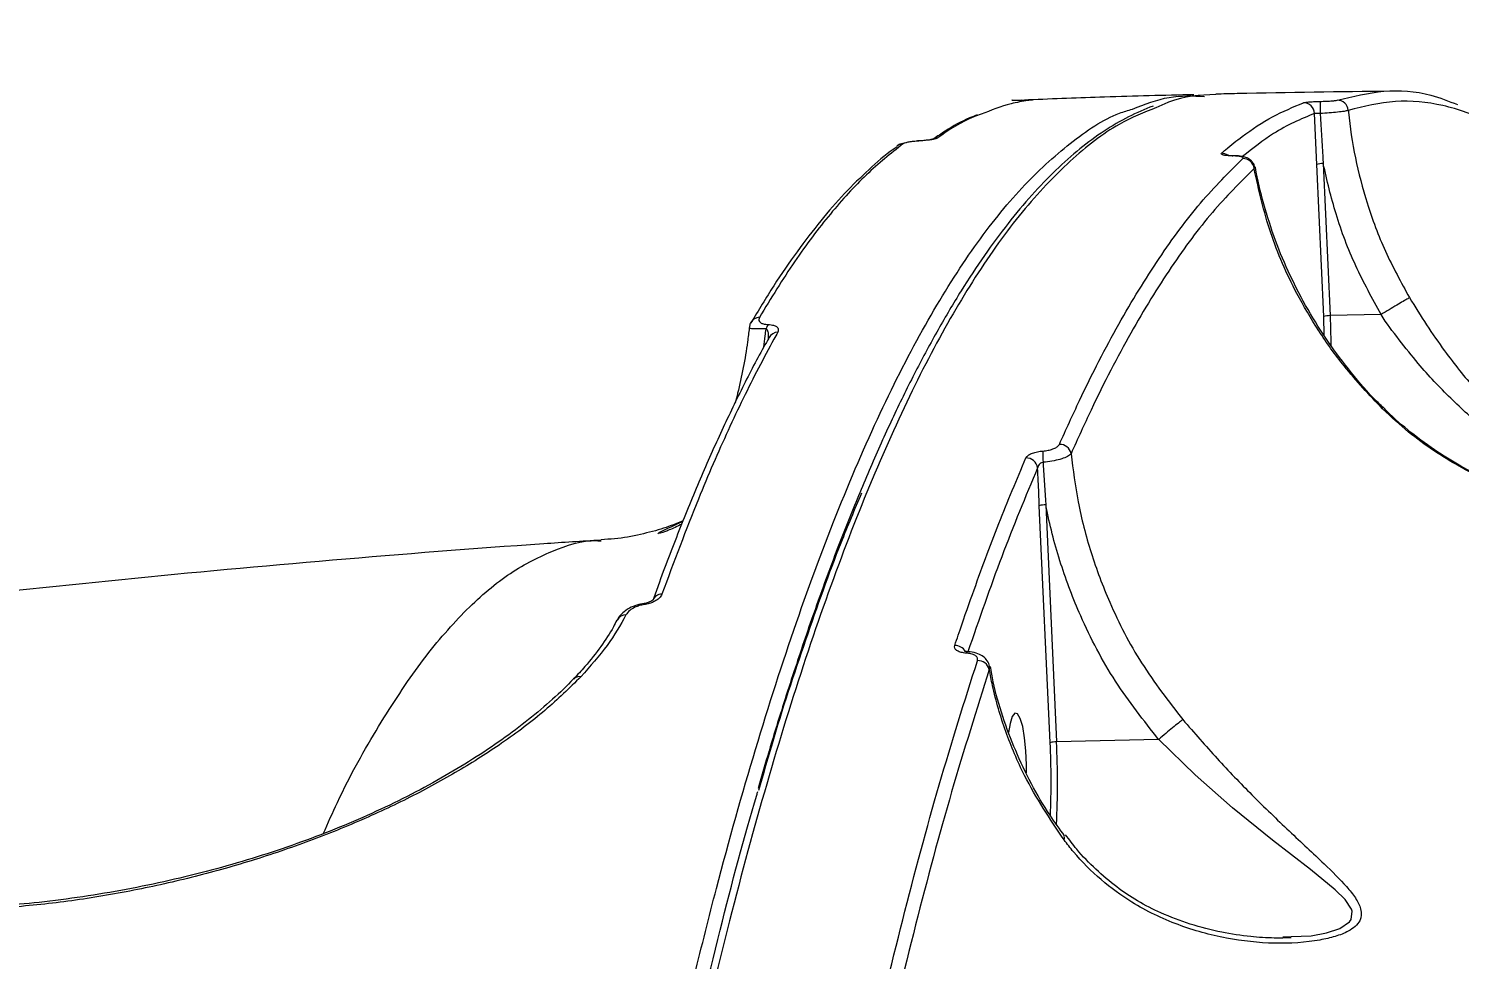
# Model space of a CAD drawing. Header units: millimetres. Extents: x -10374 to 11119, y -8221 to 9433.
# Drawn here: x -2836.1 to -2706.1, y -4466.5 to -4381.9 of the extents above; entities that cross this region are included whole.
import ezdxf

# ---------------------------------------------------------------- set-up
doc = ezdxf.new("R2010")
doc.units = ezdxf.units.MM
for name, color, linetype in [('DIKOM_ОБЪЕКТ', 7, 'Continuous'), ('DIKOM_РАЗМЕР_ЗОНА', 7, 'Continuous'), ('DIKOM_РАЗМЕР_ОБЪЕКТА', 7, 'Continuous')]:
    doc.layers.add(name, color=color, linetype=linetype)
doc.styles.add('style1', font='arial.ttf', dxfattribs={"width": 0.8})
doc.dimstyles.new('1-50', dxfattribs={"dimtxt": 300, "dimasz": 200, "dimexe": 100, "dimexo": 0, "dimgap": 100, "dimtad": 0, "dimdec": 0, "dimtxsty": 'style1', "dimcen": 0, "dimclrd": 7, "dimclre": 7, "dimadec": 1, "dimazin": 2, "dimtfac": 1, "dimtdec": 0, "dimtmove": 1, "dimatfit": 3, "dimfxl": 0, "dimlwd": 25, "dimlwe": 18, "dimarcsym": 0})

# ---------------------------------------------------------------- blocks, each defined once
blk = doc.blocks.new('*D16')
at = {"layer": 'Defpoints', "color": 0, "transparency": 16777216}
for p in [(-9045.1, 5161.67), (3694.49, 5161.67), (1813.16, -6719.94)]:
    blk.add_point(p, dxfattribs=at)
at = {"layer": 'DIKOM_РАЗМЕР_ОБЪЕКТА', "color": 7, "lineweight": 18, "transparency": 16777216}
for p, q in [((3694.49, 5161.67), (-9145.1, 5161.67)), ((1813.16, -6719.94), (-9145.1, -6719.94))]:
    blk.add_line(p, q, dxfattribs=at)
at = {"layer": 'DIKOM_РАЗМЕР_ОБЪЕКТА', "color": 7, "lineweight": 25, "transparency": 16777216}
for p, q in [((-9045.1, 4961.67), (-9045.1, -0.45)), ((-9045.1, -6519.94), (-9045.1, -1080.23))]:
    blk.add_line(p, q, dxfattribs=at)
at = {"layer": 'DIKOM_РАЗМЕР_ОБЪЕКТА', "color": 7, "transparency": 16777216}
for points in [[(-9078.43, 4961.67), (-9011.76, 4961.67), (-9045.1, 5161.67)], [(-9078.43, -6519.94), (-9011.76, -6519.94), (-9045.1, -6719.94)]]:
    blk.add_solid(points, dxfattribs=at)
at = {"layer": 'DIKOM_РАЗМЕР_ОБЪЕКТА', "color": 0, "transparency": 16777216, "insert": (-9045.1, -540.34), "char_height": 300, "attachment_point": 5, "rotation": 90, "style": 'style1'}
blk.add_mtext('11900', dxfattribs=at)
blk = doc.blocks.new('*D13')
at = {"layer": 'Defpoints', "color": 0, "transparency": 16777216}
for p in [(-10176.97, 7112.81), (3082.33, 7112.81), (2015.48, -8221.4)]:
    blk.add_point(p, dxfattribs=at)
at = {"layer": 'DIKOM_РАЗМЕР_ЗОНА', "color": 7, "lineweight": 18, "transparency": 16777216}
for p, q in [((3082.33, 7112.81), (-10276.97, 7112.81)), ((2015.48, -8221.4), (-10276.97, -8221.4))]:
    blk.add_line(p, q, dxfattribs=at)
at = {"layer": 'DIKOM_РАЗМЕР_ЗОНА', "color": 7, "lineweight": 25, "transparency": 16777216}
for p, q in [((-10176.97, 6912.81), (-10176.97, -14.41)), ((-10176.97, -8021.4), (-10176.97, -1094.19))]:
    blk.add_line(p, q, dxfattribs=at)
at = {"layer": 'DIKOM_РАЗМЕР_ЗОНА', "color": 7, "transparency": 16777216}
for points in [[(-10210.3, 6912.81), (-10143.64, 6912.81), (-10176.97, 7112.81)], [(-10210.3, -8021.4), (-10143.64, -8021.4), (-10176.97, -8221.4)]]:
    blk.add_solid(points, dxfattribs=at)
at = {"layer": 'DIKOM_РАЗМЕР_ЗОНА', "color": 0, "transparency": 16777216, "insert": (-10176.97, -554.3), "char_height": 300, "attachment_point": 5, "rotation": 90, "style": 'style1'}
blk.add_mtext('15300', dxfattribs=at)

msp = doc.modelspace()

# ---------------------------------------------------------------- linework, layer by layer
at = {"layer": 'DIKOM_ОБЪЕКТ', "color": 7, "linetype": 'Continuous', "lineweight": 15}
for p, q in [((-2719.09, -4394.27), (-2719.29, -4389.64)), ((-2757.2, -4392.59), (-2757.23, -4392.61)), ((-2726.7, -4393.48), (-2726.78, -4393.48)), ((-2724.77, -4394.5), (-2724.78, -4394.65)), ((-2718.46, -4408.08), (-2719.09, -4394.27)), ((-2718.5, -4394.19), (-2717.87, -4408.01)), ((-2713.25, -4407.9), (-2717.87, -4408.01)), ((-2770.47, -4408.62), (-2770.49, -4408.65)), ((-2718.4, -4409.81), (-2718.46, -4408.08)), ((-2743.3, -4446.8), (-2744.28, -4425.28)), ((-2743.69, -4425.21), (-2742.71, -4446.73)), ((-2778.93, -4427.84), (-2778.81, -4427.72)), ((-2782.61, -4435.69), (-2782.58, -4435.63)), ((-2750.78, -4438.54), (-2750.77, -4438.54)), ((-2748.83, -4439.89), (-2748.82, -4440.16)), ((-2733.45, -4446.51), (-2742.71, -4446.73)), ((-2722.16, -4464.44), (-2721.42, -4464.41))]:
    msp.add_line(p, q, dxfattribs=at)
at = {"layer": 'DIKOM_ОБЪЕКТ', "color": 7, "linetype": 'Continuous', "lineweight": 15, "flags": 128}
for points in [[(-2726.76, -4393.5), (-2726.71, -4393.48), (-2726.7, -4393.48)], [(-2717.87, -4408.01), (-2717.8, -4410.43), (-2717.8, -4410.68)], [(-2780.14, -4434.15), (-2780.15, -4434.17), (-2780.14, -4434.26)], [(-2745.45, -4449.55), (-2745.45, -4448.82), (-2745.5, -4447.54), (-2745.62, -4446.35), (-2745.79, -4445.34), (-2746.01, -4444.6), (-2746.25, -4444.18), (-2746.5, -4444.11), (-2746.74, -4444.41), (-2746.94, -4445.05), (-2747.07, -4445.87)], [(-2721.42, -4464.41), (-2719.6, -4464.34), (-2718.2, -4464.08), (-2716.98, -4463.68), (-2716.11, -4463.08), (-2715.95, -4462.86), (-2715.88, -4462.12), (-2715.94, -4461.94), (-2716.52, -4461.05), (-2717.41, -4460.16), (-2719.65, -4458.33), (-2723.11, -4455.65), (-2726.75, -4452.71), (-2730.12, -4449.73), (-2733.43, -4446.51), (-2733.44, -4446.51), (-2733.44, -4446.51)]]:
    msp.add_lwpolyline(points, dxfattribs=at)
at = {"layer": 'DIKOM_ОБЪЕКТ', "color": 7, "linetype": 'Continuous', "lineweight": 15}
for centre, radius, start, end in [((-2745.79, -4388.68), 0.26, 105.0581, 160.3799), ((-2710.72, -4389.19), 8.07, 175.437, 183.2758), ((-2717.23, -4389.44), 1, 4.4641, 90.1115), ((-2720.3, -4389.67), 1, 1.6641, 90.2789), ((-2756.63, -4393.35), 0.952, 91.9991, 126.9419), ((-2753.53, -4392.81), 0.931, 91.6249, 116.6448), ((-2727.72, -4394.26), 1, 55.0197, 90.6964), ((-2725.79, -4394.76), 1.02, 6.2588, 90.3183), ((-2718.56, -4396.22), 2.02, 88.4932, 105.2274), ((-2717.93, -4410.04), 2.03, 88.4917, 105.2067), ((-2769.68, -4409.07), 0.909, 90.8659, 150.1546), ((-2768.29, -4409.38), 0.819, 136.6751, 168.9323), ((-2768.02, -4410.43), 0.912, 90.8729, 151.3859), ((-2742.43, -4420.75), 1.05, 11.3078, 91.5421), ((-2745.47, -4421.98), 1.05, 8.2583, 91.8553), ((-2735.26, -4420.52), 8.71, 178.5852, 185.35), ((-2743.75, -4427.23), 2.03, 88.4917, 105.2067), ((-2778.56, -4434.19), 0.882, 89.753, 157.1004), ((-2781.85, -4436.04), 0.84, 87.7467, 151.3452), ((-2751.94, -4439.1), 1.12, 31.4187, 91.1398), ((-2750.75, -4438.74), 0.198, 98.9377, 157.6135), ((-2749.86, -4440.42), 1.07, 14.3831, 92.5277), ((-2786.03, -4441.47), 0.673, 79.8178, 139.9858), ((-2742.77, -4448.75), 2.02, 88.4836, 105.2831), ((-2823.26, -4450.41), 80.05, 357.831, 2.5808), ((-2824.2, -4450.45), 81.57, 357.3428, 2.6135)]:
    msp.add_arc(centre, radius, start, end, dxfattribs=at)
for points, knots in [([(-2744.93, -4388.42), (-2745.06, -4388.44), (-2745.7, -4388.52), (-2747.25, -4388.8), (-2748.67, -4389.36), (-2749.57, -4389.72)], [0, 0, 0, 0, 0.082512, 0.412571, 1, 1, 1, 1]), ([(-2746.75, -4388.44), (-2746.77, -4388.44), (-2746.82, -4388.45), (-2746.61, -4388.45), (-2746.3, -4388.44), (-2746, -4388.43), (-2745.86, -4388.43)], [0, 0, 0, 0, 0.329194, 0.579699, 0.788382, 1, 1, 1, 1]), ([(-2745.86, -4388.43), (-2745.69, -4388.42), (-2745.51, -4388.41), (-2745.4, -4388.41), (-2745.39, -4388.41)], [0, 0, 0, 0, 0.918636, 1, 1, 1, 1]), ([(-2745.39, -4388.41), (-2745.29, -4388.41), (-2745.06, -4388.4), (-2744.89, -4388.41), (-2744.89, -4388.41), (-2744.93, -4388.42), (-2744.93, -4388.42)], [0, 0, 0, 0, 0.250642, 0.584551, 0.953267, 1, 1, 1, 1]), ([(-2730.24, -4387.94), (-2732.95, -4388), (-2737.95, -4388.12), (-2742.95, -4388.32), (-2745.25, -4388.41)], [0, 0, 0, 0, 0.540093, 1, 1, 1, 1]), ([(-2745.02, -4388.43), (-2745.02, -4388.43), (-2745.01, -4388.42), (-2745.04, -4388.43), (-2745.06, -4388.43)], [0, 0, 0, 0, 0.176135, 1, 1, 1, 1]), ([(-2735.81, -4389.24), (-2734.71, -4388.81), (-2732.54, -4387.95), (-2730.35, -4388.05), (-2729.28, -4388.09)], [0, 0, 0, 0, 0.511465, 1, 1, 1, 1]), ([(-2728.26, -4387.93), (-2729.69, -4387.99), (-2731.49, -4388.07), (-2733.27, -4388.93), (-2733.63, -4389.1)], [0, 0, 0, 0, 0.795106, 1, 1, 1, 1]), ([(-2712.35, -4387.63), (-2717, -4387.68), (-2722.3, -4387.74), (-2727.61, -4387.87), (-2728.26, -4387.89)], [0, 0, 0, 0, 0.877421, 1, 1, 1, 1]), ([(-2720.3, -4388.67), (-2720.29, -4388.66), (-2720.25, -4388.65), (-2720.09, -4388.62), (-2719.73, -4388.59), (-2719.28, -4388.56), (-2718.94, -4388.55), (-2718.77, -4388.55)], [0, 0, 0, 0, 0.048957, 0.287024, 0.524915, 0.762528, 1, 1, 1, 1]), ([(-2718.77, -4388.55), (-2718.6, -4388.54), (-2718.26, -4388.53), (-2717.8, -4388.51), (-2717.44, -4388.47), (-2717.28, -4388.45), (-2717.23, -4388.44), (-2717.23, -4388.43)], [0, 0, 0, 0, 0.237467, 0.475586, 0.713797, 0.952007, 1, 1, 1, 1]), ([(-2717.23, -4388.43), (-2715.82, -4388.09), (-2713, -4387.41), (-2709.35, -4387.64), (-2707.11, -4388.52), (-2706.31, -4388.84)], [0, 0, 0, 0, 0.390128, 0.780259, 1, 1, 1, 1]), ([(-2699.09, -4393.17), (-2700.52, -4392.19), (-2703.37, -4390.23), (-2707.66, -4388.76), (-2711.96, -4388.3), (-2714.8, -4389.01), (-2716.23, -4389.36)], [0, 0, 0, 0, 0.248594, 0.497191, 0.748596, 1, 1, 1, 1]), ([(-2733.63, -4389.1), (-2734.77, -4389.55), (-2737.41, -4390.6), (-2741.48, -4393.79), (-2745.85, -4398.38), (-2750.06, -4404.24), (-2754.12, -4411.26), (-2758.04, -4419.37), (-2761.84, -4428.62), (-2765.52, -4438.97), (-2769.05, -4450.37), (-2772.48, -4462.97), (-2775.77, -4476.81), (-2778.94, -4491.89), (-2781.91, -4507.99), (-2784.69, -4525.02), (-2787.26, -4542.91), (-2789.61, -4561.61), (-2791.72, -4581.11), (-2793.61, -4601.36), (-2795.26, -4622.29), (-2796.67, -4643.79), (-2797.83, -4665.78), (-2798.7, -4686.72), (-2799.08, -4700.44), (-2799.25, -4706.56)], [0, 0, 0, 0, 0.033962, 0.078818, 0.123603, 0.168247, 0.211245, 0.254369, 0.297557, 0.340746, 0.38387, 0.426869, 0.471513, 0.516297, 0.561154, 0.60601, 0.650795, 0.695439, 0.740083, 0.784868, 0.829724, 0.874581, 0.919365, 0.964009, 1, 1, 1, 1]), ([(-2775.59, -4467.93), (-2774.93, -4465.28), (-2773.14, -4458.08), (-2770.07, -4447.22), (-2766.36, -4435.69), (-2762.5, -4425.32), (-2758.5, -4416.14), (-2754.39, -4408.21), (-2750.18, -4401.55), (-2745.88, -4396.19), (-2741.48, -4392.22), (-2738.12, -4389.91), (-2736.21, -4389.36), (-2735.81, -4389.24)], [0, 0, 0, 0, 0.05908, 0.160379, 0.261998, 0.363779, 0.46556, 0.567178, 0.668477, 0.769777, 0.871395, 0.973176, 1, 1, 1, 1]), ([(-2733.95, -4388.97), (-2734.7, -4389.27), (-2736.19, -4389.89), (-2738.41, -4391.21), (-2740.61, -4392.82), (-2742.8, -4394.76), (-2744.97, -4397.02), (-2747.13, -4399.6), (-2749.27, -4402.5), (-2751.39, -4405.72), (-2753.47, -4409.23), (-2755.52, -4413.03), (-2757.53, -4417.11), (-2759.5, -4421.47), (-2761.44, -4426.11), (-2763.34, -4431.04), (-2765.2, -4436.24), (-2767.03, -4441.74), (-2768.57, -4446.63), (-2769.48, -4449.8), (-2769.81, -4450.95)], [0, 0, 0, 0, 0.0553, 0.111043, 0.167206, 0.223783, 0.280733, 0.338019, 0.395632, 0.45357, 0.511453, 0.568908, 0.626154, 0.683237, 0.740204, 0.797103, 0.853981, 0.910885, 0.967849, 1, 1, 1, 1]), ([(-2749.91, -4389.77), (-2750.14, -4389.86), (-2751.13, -4390.24), (-2752.45, -4390.96), (-2753.53, -4391.72), (-2753.87, -4391.96)], [0, 0, 0, 0, 0.174083, 0.735422, 1, 1, 1, 1]), ([(-2749.57, -4389.72), (-2749.79, -4389.79), (-2751.13, -4390.24), (-2752.45, -4391.13), (-2753.56, -4391.88)], [0, 0, 0, 0, 0.161346, 1, 1, 1, 1]), ([(-2727.74, -4393.26), (-2727.61, -4393.15), (-2726.99, -4392.61), (-2725.45, -4391.39), (-2723.1, -4389.84), (-2721.23, -4389.06), (-2720.3, -4388.67)], [0, 0, 0, 0, 0.050768, 0.253856, 0.626701, 1, 1, 1, 1]), ([(-2719.29, -4389.64), (-2720.54, -4390.16), (-2722.73, -4391.09), (-2724.89, -4392.81), (-2725.82, -4393.56)], [0, 0, 0, 0, 0.568079, 1, 1, 1, 1]), ([(-2718.78, -4389.65), (-2718.84, -4389.65), (-2718.95, -4389.65), (-2719.1, -4389.65), (-2719.22, -4389.64), (-2719.27, -4389.64), (-2719.29, -4389.64), (-2719.29, -4389.64)], [0, 0, 0, 0, 0.23706, 0.474931, 0.712339, 0.95082, 1, 1, 1, 1]), ([(-2716.23, -4389.36), (-2716.24, -4389.37), (-2716.31, -4389.39), (-2716.57, -4389.45), (-2717.17, -4389.53), (-2717.93, -4389.6), (-2718.5, -4389.64), (-2718.78, -4389.65)], [0, 0, 0, 0, 0.048001, 0.286176, 0.524159, 0.761968, 1, 1, 1, 1]), ([(-2718.78, -4389.65), (-2718.71, -4390.96), (-2718.62, -4392.48), (-2718.52, -4393.99), (-2718.5, -4394.19)], [0, 0, 0, 0, 0.864929, 1, 1, 1, 1]), ([(-2716.23, -4389.36), (-2716.22, -4389.41), (-2716.08, -4390.85), (-2715.65, -4393.69), (-2714.54, -4397.93), (-2712.95, -4402.22), (-2711.43, -4404.98), (-2710.67, -4406.37)], [0, 0, 0, 0, 0.008905, 0.241796, 0.47728, 0.73682, 1, 1, 1, 1]), ([(-2756.66, -4392.4), (-2757.77, -4393.29), (-2759.99, -4395.06), (-2763.27, -4398.68), (-2766.51, -4402.95), (-2768.64, -4406.43), (-2769.7, -4408.17)], [0, 0, 0, 0, 0.249095, 0.498195, 0.749096, 1, 1, 1, 1]), ([(-2756.45, -4392.3), (-2756.6, -4392.34), (-2756.83, -4392.4), (-2757.08, -4392.49), (-2757.18, -4392.59), (-2757.2, -4392.6)], [0, 0, 0, 0, 0.580391, 0.933519, 1, 1, 1, 1]), ([(-2755.1, -4392.14), (-2755.26, -4392.15), (-2755.6, -4392.17), (-2756.05, -4392.23), (-2756.41, -4392.3), (-2756.6, -4392.36), (-2756.65, -4392.4), (-2756.66, -4392.4)], [0, 0, 0, 0, 0.221031, 0.44184, 0.674499, 0.925068, 1, 1, 1, 1]), ([(-2753.94, -4391.98), (-2753.94, -4391.98), (-2753.93, -4391.98), (-2753.99, -4391.99), (-2754.12, -4392.02), (-2754.38, -4392.06), (-2754.77, -4392.11), (-2755.12, -4392.13), (-2755.31, -4392.14), (-2755.35, -4392.14)], [0, 0, 0, 0, 0.031078, 0.131671, 0.278402, 0.469889, 0.699745, 0.93824, 1, 1, 1, 1]), ([(-2753.56, -4391.88), (-2753.57, -4391.89), (-2753.62, -4391.92), (-2753.8, -4391.98), (-2754.16, -4392.04), (-2754.61, -4392.1), (-2754.93, -4392.12), (-2755.1, -4392.14)], [0, 0, 0, 0, 0.073397, 0.322504, 0.555139, 0.777365, 1, 1, 1, 1]), ([(-2757.19, -4392.66), (-2757.31, -4392.74), (-2758.18, -4393.33), (-2759.77, -4394.73), (-2761.97, -4396.87), (-2764.14, -4399.36), (-2766.28, -4402.15), (-2768.39, -4405.22), (-2769.78, -4407.52), (-2770.46, -4408.66)], [0, 0, 0, 0, 0.026212, 0.18751, 0.349688, 0.512427, 0.675458, 0.838582, 1, 1, 1, 1]), ([(-2742.46, -4419.7), (-2741.85, -4418.36), (-2740.08, -4414.44), (-2737.08, -4408.64), (-2733.4, -4402.65), (-2729.65, -4397.57), (-2727.08, -4395.01), (-2725.8, -4393.74)], [0, 0, 0, 0, 0.114455, 0.334766, 0.555075, 0.777537, 1, 1, 1, 1]), ([(-2726.76, -4393.5), (-2726.93, -4393.49), (-2727.27, -4393.48), (-2727.6, -4393.42), (-2727.79, -4393.35), (-2727.75, -4393.29), (-2727.74, -4393.26)], [0, 0, 0, 0, 0.259254, 0.502324, 0.751191, 1, 1, 1, 1]), ([(-2726.78, -4393.48), (-2726.84, -4393.48), (-2727.01, -4393.48), (-2727.17, -4393.46), (-2727.28, -4393.44), (-2727.28, -4393.44), (-2727.28, -4393.44)], [0, 0, 0, 0, 0.217844, 0.587698, 0.85681, 1, 1, 1, 1]), ([(-2725.8, -4393.74), (-2725.78, -4393.71), (-2725.75, -4393.65), (-2725.93, -4393.57), (-2726.25, -4393.52), (-2726.57, -4393.5), (-2726.74, -4393.5), (-2726.76, -4393.5)], [0, 0, 0, 0, 0.248695, 0.497451, 0.739094, 0.970583, 1, 1, 1, 1]), ([(-2724.75, -4394.5), (-2724.75, -4394.49), (-2724.74, -4394.35), (-2724.86, -4394.13), (-2725.07, -4393.88), (-2725.3, -4393.72), (-2725.57, -4393.61), (-2725.94, -4393.53), (-2726.35, -4393.48), (-2726.67, -4393.49), (-2726.75, -4393.49)], [0, 0, 0, 0, 0.010344, 0.145864, 0.260417, 0.365674, 0.47808, 0.65184, 0.919841, 1, 1, 1, 1]), ([(-2724.78, -4394.65), (-2726.04, -4395.91), (-2728.58, -4398.43), (-2732.32, -4403.47), (-2735.99, -4409.45), (-2739.02, -4415.27), (-2740.79, -4419.21), (-2741.4, -4420.55)], [0, 0, 0, 0, 0.220311, 0.440622, 0.663083, 0.885546, 1, 1, 1, 1]), ([(-2713.11, -4416.48), (-2714.31, -4415.21), (-2716.43, -4412.96), (-2718.97, -4409.4), (-2721.31, -4405.39), (-2723.48, -4400.47), (-2724.34, -4396.6), (-2724.78, -4394.65)], [0, 0, 0, 0, 0.202264, 0.356396, 0.511986, 0.753253, 1, 1, 1, 1]), ([(-2713.11, -4416.3), (-2713.29, -4416.13), (-2714.32, -4415.16), (-2715.98, -4413.19), (-2718.08, -4410.42), (-2719.93, -4407.47), (-2721.54, -4404.38), (-2722.89, -4401.18), (-2723.92, -4397.89), (-2724.49, -4395.65), (-2724.65, -4394.51), (-2724.65, -4394.49)], [0, 0, 0, 0, 0.0289, 0.162654, 0.298325, 0.435824, 0.574882, 0.715136, 0.856131, 0.99735, 1, 1, 1, 1]), ([(-2713.25, -4407.9), (-2714.05, -4406.45), (-2715.65, -4403.51), (-2717.41, -4398.9), (-2718.15, -4395.73), (-2718.5, -4394.19)], [0, 0, 0, 0, 0.337213, 0.679129, 1, 1, 1, 1]), ([(-2710.67, -4406.37), (-2710.67, -4406.37), (-2710.71, -4406.4), (-2710.85, -4406.48), (-2711.22, -4406.7), (-2711.81, -4407.05), (-2712.52, -4407.47), (-2713, -4407.76), (-2713.24, -4407.9)], [0, 0, 0, 0, 0.035072, 0.155297, 0.366521, 0.577766, 0.788865, 1, 1, 1, 1]), ([(-2710.67, -4406.37), (-2710.16, -4407.2), (-2709.14, -4408.87), (-2707.16, -4411.7), (-2704.75, -4414.72), (-2701.66, -4418), (-2698.28, -4420.94), (-2695.58, -4422.93), (-2693.83, -4424.13), (-2692.78, -4424.89), (-2692.15, -4425.49), (-2692.37, -4425.83), (-2693.44, -4425.92), (-2695.54, -4425.66), (-2698.35, -4425), (-2701.98, -4423.79), (-2706.19, -4421.81), (-2710.15, -4419.22), (-2712.33, -4417.2), (-2713.11, -4416.48)], [0, 0, 0, 0, 0.044772, 0.089583, 0.160961, 0.23245, 0.323856, 0.415208, 0.450602, 0.485928, 0.53294, 0.566421, 0.599798, 0.653088, 0.710816, 0.768675, 0.859292, 0.949789, 1, 1, 1, 1]), ([(-2713.24, -4407.9), (-2713.25, -4407.9), (-2713.25, -4407.9), (-2713.25, -4407.9), (-2713.25, -4407.9)], [0, 0, 0, 0, 0.639592, 1, 1, 1, 1]), ([(-2693.81, -4425.7), (-2693.62, -4425.69), (-2693.12, -4425.68), (-2693.07, -4425.38), (-2693.82, -4424.85), (-2695.01, -4424.17), (-2696.98, -4423.07), (-2699.95, -4421.26), (-2703.61, -4418.58), (-2706.93, -4415.58), (-2709.54, -4412.83), (-2711.59, -4410.2), (-2712.78, -4408.72), (-2713.24, -4407.9), (-2713.24, -4407.9)], [0, 0, 0, 0, 0.031129, 0.082942, 0.158406, 0.217901, 0.277523, 0.436534, 0.595665, 0.720676, 0.845503, 0.922752, 0.999947, 1, 1, 1, 1]), ([(-2770.62, -4409.13), (-2770.67, -4409.55), (-2770.91, -4411.53), (-2771.35, -4413.8), (-2771.82, -4415.64), (-2771.89, -4415.93)], [0, 0, 0, 0, 0.184742, 0.872003, 1, 1, 1, 1]), ([(-2770.45, -4408.63), (-2770.5, -4408.7), (-2770.6, -4408.84), (-2770.61, -4409.03), (-2770.62, -4409.13)], [0, 0, 0, 0, 0.498975, 1, 1, 1, 1]), ([(-2769.09, -4409.22), (-2769.14, -4409.22), (-2769.37, -4409.22), (-2769.78, -4409.22), (-2770.24, -4409.21), (-2770.59, -4409.18), (-2770.61, -4409.15), (-2770.62, -4409.13)], [0, 0, 0, 0, 0.048277, 0.225383, 0.448757, 0.707126, 1, 1, 1, 1]), ([(-2769.7, -4408.17), (-2769.74, -4408.29), (-2769.79, -4408.48), (-2769.56, -4408.68), (-2769.3, -4408.77), (-2769.05, -4408.81), (-2768.91, -4408.82), (-2768.88, -4408.82)], [0, 0, 0, 0, 0.445678, 0.662444, 0.836612, 0.965789, 1, 1, 1, 1]), ([(-2769.28, -4410.86), (-2769.24, -4410.52), (-2769.18, -4409.98), (-2769.12, -4409.43), (-2769.09, -4409.22)], [0, 0, 0, 0, 0.610733, 1, 1, 1, 1]), ([(-2768.89, -4410.24), (-2768.87, -4410.1), (-2768.84, -4409.85), (-2768.88, -4409.54), (-2768.94, -4409.35), (-2769.01, -4409.27), (-2769.06, -4409.24), (-2769.08, -4409.23), (-2769.09, -4409.22)], [0, 0, 0, 0, 0.395405, 0.681909, 0.871782, 0.94312, 0.977272, 1, 1, 1, 1]), ([(-2768.88, -4408.82), (-2768.85, -4408.82), (-2768.71, -4408.82), (-2768.45, -4408.86), (-2768.17, -4408.97), (-2767.93, -4409.18), (-2767.99, -4409.38), (-2768.03, -4409.52)], [0, 0, 0, 0, 0.035115, 0.162257, 0.336344, 0.55923, 1, 1, 1, 1]), ([(-2768.81, -4410), (-2768.89, -4410.14), (-2769.67, -4411.47), (-2771.11, -4414.26), (-2773.11, -4418.38), (-2775.08, -4422.81), (-2777, -4427.53), (-2778.44, -4431.23), (-2779.21, -4433.45), (-2779.37, -4433.9)], [0, 0, 0, 0, 0.023079, 0.210058, 0.396497, 0.582185, 0.767349, 0.952833, 1, 1, 1, 1]), ([(-2768.03, -4409.52), (-2768.15, -4409.73), (-2768.73, -4410.78), (-2770.25, -4413.62), (-2772.55, -4418.35), (-2775.48, -4425.09), (-2777.45, -4430.37), (-2778.55, -4433.31)], [0, 0, 0, 0, 0.032164, 0.160834, 0.418394, 0.675956, 1, 1, 1, 1]), ([(-2713.11, -4416.48), (-2713.11, -4416.47), (-2713.1, -4416.41), (-2713.14, -4416.38), (-2713.17, -4416.36)], [0, 0, 0, 0, 0.151092, 1, 1, 1, 1]), ([(-2693.8, -4425.72), (-2693.82, -4425.72), (-2693.87, -4425.73), (-2694.19, -4425.72), (-2694.81, -4425.65), (-2695.75, -4425.51), (-2697.05, -4425.23), (-2698.75, -4424.78), (-2700.85, -4424.09), (-2703.24, -4423.12), (-2705.69, -4421.9), (-2708.16, -4420.41), (-2710.51, -4418.67), (-2712.17, -4417.27), (-2712.98, -4416.42), (-2713.1, -4416.3)], [0, 0, 0, 0, 0.011987, 0.04694, 0.089709, 0.143396, 0.209365, 0.293475, 0.396458, 0.507468, 0.627605, 0.742206, 0.864, 0.980198, 1, 1, 1, 1]), ([(-2743.97, -4420.31), (-2743.8, -4420.29), (-2743.48, -4420.25), (-2743.04, -4420.13), (-2742.69, -4419.96), (-2742.52, -4419.81), (-2742.47, -4419.72), (-2742.46, -4419.7)], [0, 0, 0, 0, 0.225664, 0.451258, 0.680226, 0.917626, 1, 1, 1, 1]), ([(-2751.96, -4437.98), (-2751.85, -4437.66), (-2751.32, -4436.09), (-2750, -4432.29), (-2747.97, -4426.8), (-2746.32, -4422.89), (-2745.5, -4420.93)], [0, 0, 0, 0, 0.050766, 0.253851, 0.626697, 1, 1, 1, 1]), ([(-2745.5, -4420.93), (-2745.49, -4420.91), (-2745.44, -4420.82), (-2745.26, -4420.66), (-2744.91, -4420.49), (-2744.46, -4420.36), (-2744.13, -4420.32), (-2743.97, -4420.31)], [0, 0, 0, 0, 0.082654, 0.321773, 0.551303, 0.775312, 1, 1, 1, 1]), ([(-2741.4, -4420.55), (-2741.42, -4420.57), (-2741.5, -4420.68), (-2741.8, -4420.86), (-2742.38, -4421.07), (-2743.12, -4421.24), (-2743.66, -4421.3), (-2743.93, -4421.33)], [0, 0, 0, 0, 0.081236, 0.316196, 0.54466, 0.771696, 1, 1, 1, 1]), ([(-2741.4, -4420.55), (-2741.21, -4422.01), (-2740.83, -4425.04), (-2739.65, -4429.57), (-2737.8, -4434.51), (-2735.12, -4439.71), (-2732.55, -4443.03), (-2731.25, -4444.71)], [0, 0, 0, 0, 0.166542, 0.345546, 0.526753, 0.760773, 1, 1, 1, 1]), ([(-2744.43, -4421.83), (-2745.53, -4424.45), (-2747.69, -4429.62), (-2749.75, -4435.61), (-2750.77, -4438.56)], [0, 0, 0, 0, 0.507278, 1, 1, 1, 1]), ([(-2743.93, -4421.33), (-2743.98, -4421.34), (-2744.03, -4421.36), (-2744.14, -4421.4), (-2744.25, -4421.48), (-2744.36, -4421.61), (-2744.41, -4421.74), (-2744.43, -4421.81), (-2744.43, -4421.83)], [0, 0, 0, 0, 0.171864, 0.198147, 0.411943, 0.648345, 0.908639, 1, 1, 1, 1]), ([(-2744.28, -4425.28), (-2744.31, -4424.53), (-2744.36, -4423.38), (-2744.41, -4422.23), (-2744.43, -4421.83)], [0, 0, 0, 0, 0.649474, 1, 1, 1, 1]), ([(-2743.93, -4421.33), (-2743.93, -4421.42), (-2743.85, -4422.71), (-2743.77, -4424), (-2743.69, -4425.21)], [0, 0, 0, 0, 0.064682, 1, 1, 1, 1]), ([(-2760.44, -4424.15), (-2761.06, -4425.63), (-2762.79, -4429.73), (-2765.52, -4437.4), (-2768.01, -4444.92), (-2769.38, -4449.79), (-2769.77, -4451.15)], [0, 0, 0, 0, 0.192293, 0.530365, 0.868811, 1, 1, 1, 1]), ([(-2733.45, -4446.51), (-2734.8, -4444.79), (-2737.55, -4441.29), (-2740.4, -4435.84), (-2742.41, -4430.58), (-2743.31, -4427.16), (-2743.66, -4425.35), (-2743.69, -4425.21)], [0, 0, 0, 0, 0.275427, 0.55708, 0.767803, 0.981148, 1, 1, 1, 1]), ([(-2672.53, -4425.82), (-2672.99, -4425.78), (-2674.81, -4425.59), (-2677.95, -4426.51), (-2681.95, -4428.6), (-2685.89, -4431.98), (-2689.77, -4436.52), (-2693.55, -4442.22), (-2697.23, -4449.06), (-2700.79, -4457.02), (-2704.23, -4466.12), (-2707.54, -4476.32), (-2710.7, -4487.57), (-2713.71, -4499.83), (-2716.55, -4513.02), (-2719.21, -4527.15), (-2721.68, -4542.19), (-2723.96, -4558.11), (-2726.04, -4574.84), (-2727.91, -4592.29), (-2729.56, -4610.4), (-2730.87, -4627.73), (-2731.92, -4644.06), (-2732.44, -4654.25), (-2732.69, -4659.35)], [0, 0, 0, 0, 0.016106, 0.063737, 0.111402, 0.159217, 0.207108, 0.254999, 0.302814, 0.350479, 0.398221, 0.446113, 0.494081, 0.542049, 0.589942, 0.637684, 0.685544, 0.733554, 0.78164, 0.829726, 0.877737, 0.925597, 0.962799, 1, 1, 1, 1]), ([(-2776.63, -4426.66), (-2777.2, -4426.89), (-2778.35, -4427.34), (-2780.47, -4427.91), (-2782.45, -4428.28), (-2783.67, -4428.34), (-2784.07, -4428.36)], [0, 0, 0, 0, 0.278333, 0.563029, 0.855753, 1, 1, 1, 1]), ([(-2778.81, -4427.72), (-2778.81, -4427.72), (-2778.78, -4427.68), (-2778.08, -4427.36), (-2777.12, -4426.91), (-2776.64, -4426.68)], [0, 0, 0, 0, 0.030138, 0.508934, 1, 1, 1, 1]), ([(-2776.74, -4426.94), (-2776.95, -4427.04), (-2777.55, -4427.35), (-2778.38, -4427.69), (-2778.67, -4427.76), (-2778.81, -4427.8)], [0, 0, 0, 0, 0.213639, 0.627192, 1, 1, 1, 1]), ([(-2784.08, -4428.4), (-2785.81, -4428.51), (-2793.95, -4429.04), (-2808.47, -4430.19), (-2827.6, -4431.95), (-2846.68, -4434.01), (-2865.7, -4436.34), (-2884.65, -4438.96), (-2903.53, -4441.86), (-2922.33, -4445.04), (-2941.05, -4448.5), (-2959.69, -4452.24), (-2978.23, -4456.26), (-2996.67, -4460.55), (-3015.01, -4465.12), (-3033.23, -4469.97), (-3051.35, -4475.09), (-3069.34, -4480.49), (-3087.21, -4486.16), (-3104.94, -4492.1), (-3122.54, -4498.3), (-3140, -4504.78), (-3157.31, -4511.52), (-3174.46, -4518.52), (-3191.46, -4525.79), (-3208.3, -4533.31), (-3224.97, -4541.1), (-3236.65, -4546.76), (-3242.77, -4549.84), (-3243.44, -4550.17)], [0, 0, 0, 0, 0.01071, 0.05027, 0.089831, 0.129388, 0.168935, 0.208472, 0.248001, 0.287521, 0.327026, 0.366518, 0.405997, 0.445458, 0.4849, 0.524323, 0.563727, 0.603105, 0.64246, 0.681789, 0.721089, 0.760359, 0.799598, 0.838803, 0.877973, 0.917105, 0.956197, 0.995249, 1, 1, 1, 1]), ([(-2809.3, -4455.07), (-2808.87, -4454.11), (-2807.24, -4450.43), (-2804.28, -4445.19), (-2800.45, -4439.37), (-2796.54, -4434.8), (-2792.57, -4431.37), (-2788.54, -4429.3), (-2785.7, -4428.37), (-2784.21, -4428.46), (-2784.07, -4428.47)], [0, 0, 0, 0, 0.054661, 0.210035, 0.365408, 0.520535, 0.675173, 0.829816, 0.984945, 1, 1, 1, 1]), ([(-2778.55, -4433.31), (-2778.56, -4433.34), (-2778.62, -4433.49), (-2778.83, -4433.74), (-2779.25, -4434), (-2779.69, -4434.18), (-2779.99, -4434.23), (-2780.14, -4434.26)], [0, 0, 0, 0, 0.063972, 0.388687, 0.645651, 0.822241, 1, 1, 1, 1]), ([(-2779.38, -4433.9), (-2779.37, -4433.87), (-2779.34, -4433.79), (-2779.36, -4433.85), (-2779.52, -4433.96), (-2779.75, -4434.06), (-2779.96, -4434.13), (-2780.09, -4434.15), (-2780.14, -4434.15)], [0, 0, 0, 0, 0.151877, 0.394438, 0.632453, 0.798521, 0.919513, 1, 1, 1, 1]), ([(-2781.81, -4435.2), (-2782.33, -4436.12), (-2783.37, -4437.97), (-2785.06, -4439.86), (-2785.91, -4440.81)], [0, 0, 0, 0, 0.49649, 1, 1, 1, 1]), ([(-2780.14, -4434.16), (-2780.37, -4434.2), (-2780.86, -4434.28), (-2781.55, -4434.58), (-2782.13, -4435.02), (-2782.49, -4435.38), (-2782.58, -4435.63), (-2782.58, -4435.64)], [0, 0, 0, 0, 0.206302, 0.440634, 0.70669, 0.989959, 1, 1, 1, 1]), ([(-2780.14, -4434.26), (-2780.3, -4434.28), (-2780.61, -4434.34), (-2781.08, -4434.53), (-2781.55, -4434.81), (-2781.72, -4435.06), (-2781.81, -4435.2)], [0, 0, 0, 0, 0.185169, 0.36857, 0.650066, 1, 1, 1, 1]), ([(-2782.65, -4435.66), (-2782.75, -4435.87), (-2783.12, -4436.65), (-2784.08, -4438.07), (-2785.28, -4439.65), (-2786.22, -4440.64), (-2786.57, -4441.01)], [0, 0, 0, 0, 0.121642, 0.458461, 0.795219, 1, 1, 1, 1]), ([(-2750.93, -4438.66), (-2750.97, -4438.66), (-2751.16, -4438.65), (-2751.49, -4438.58), (-2751.81, -4438.43), (-2751.99, -4438.22), (-2751.97, -4438.06), (-2751.96, -4437.98)], [0, 0, 0, 0, 0.053451, 0.289658, 0.526231, 0.763118, 1, 1, 1, 1]), ([(-2750.77, -4438.54), (-2750.81, -4438.54), (-2750.91, -4438.53), (-2751.03, -4438.51), (-2751.1, -4438.48), (-2751.1, -4438.48), (-2751.1, -4438.49)], [0, 0, 0, 0, 0.210211, 0.538386, 0.834704, 1, 1, 1, 1]), ([(-2749.9, -4439.36), (-2749.89, -4439.28), (-2749.87, -4439.11), (-2750.05, -4438.9), (-2750.37, -4438.74), (-2750.7, -4438.68), (-2750.9, -4438.67), (-2750.93, -4438.66)], [0, 0, 0, 0, 0.236344, 0.472578, 0.70904, 0.945841, 1, 1, 1, 1]), ([(-2748.8, -4439.89), (-2748.8, -4439.88), (-2748.8, -4439.69), (-2749, -4439.35), (-2749.36, -4438.96), (-2749.88, -4438.69), (-2750.37, -4438.55), (-2750.71, -4438.56), (-2750.78, -4438.56)], [0, 0, 0, 0, 0.010933, 0.224517, 0.419798, 0.646065, 0.922472, 1, 1, 1, 1]), ([(-2762.78, -4490.01), (-2761.8, -4485.27), (-2759.85, -4475.8), (-2756.69, -4462.71), (-2753.39, -4450.4), (-2751.07, -4443.04), (-2749.9, -4439.36)], [0, 0, 0, 0, 0.248598, 0.497194, 0.748598, 1, 1, 1, 1]), ([(-2748.82, -4440.16), (-2749.97, -4443.79), (-2752.27, -4451.05), (-2755.55, -4463.27), (-2758.71, -4476.36), (-2760.69, -4485.91), (-2761.67, -4490.69)], [0, 0, 0, 0, 0.248597, 0.497193, 0.748597, 1, 1, 1, 1]), ([(-2742.03, -4455.64), (-2743.31, -4453.72), (-2745.41, -4450.57), (-2747.4, -4445.79), (-2748.36, -4442.54), (-2748.73, -4440.64), (-2748.82, -4440.16)], [0, 0, 0, 0, 0.39577, 0.651636, 0.910998, 1, 1, 1, 1]), ([(-2741.98, -4455.26), (-2742.43, -4454.64), (-2743.55, -4453.12), (-2745.04, -4450.53), (-2746.48, -4447.53), (-2747.63, -4444.43), (-2748.38, -4441.87), (-2748.63, -4440.34), (-2748.7, -4439.87)], [0, 0, 0, 0, 0.131011, 0.324573, 0.519905, 0.716695, 0.914486, 1, 1, 1, 1]), ([(-2785.91, -4440.81), (-2786.95, -4441.83), (-2789.03, -4443.88), (-2792.85, -4446.75), (-2796.98, -4449.39), (-2801.36, -4451.78), (-2806.1, -4454), (-2811.16, -4456), (-2816.47, -4457.77), (-2821.96, -4459.27), (-2827.56, -4460.46), (-2833.2, -4461.37), (-2836.92, -4461.69), (-2838.78, -4461.86)], [0, 0, 0, 0, 0.100973, 0.201943, 0.290339, 0.379022, 0.467422, 0.556111, 0.645095, 0.733782, 0.822426, 0.911365, 1, 1, 1, 1]), ([(-2786.59, -4441.01), (-2786.66, -4441.09), (-2787.29, -4441.78), (-2788.73, -4443.1), (-2790.91, -4444.94), (-2793.37, -4446.76), (-2796.06, -4448.54), (-2798.95, -4450.25), (-2802.03, -4451.89), (-2805.27, -4453.42), (-2808.64, -4454.85), (-2812.14, -4456.15), (-2815.74, -4457.34), (-2819.47, -4458.41), (-2823.3, -4459.35), (-2827.2, -4460.16), (-2831.15, -4460.82), (-2834.99, -4461.33), (-2837.48, -4461.53), (-2838.67, -4461.63)], [0, 0, 0, 0, 0.008189, 0.070779, 0.133689, 0.196771, 0.2598, 0.322568, 0.384953, 0.446862, 0.508243, 0.568954, 0.629888, 0.691458, 0.753618, 0.816273, 0.879333, 0.942621, 1, 1, 1, 1]), ([(-2731.25, -4444.71), (-2730.21, -4445.9), (-2728.14, -4448.29), (-2724.88, -4451.68), (-2721.56, -4454.87), (-2718.63, -4457.59), (-2716.62, -4459.56), (-2715.53, -4460.91), (-2714.99, -4461.97), (-2715.04, -4463.07), (-2716.03, -4463.9), (-2717.39, -4464.43), (-2719.58, -4464.93), (-2722.91, -4465.14), (-2727.33, -4464.67), (-2731.71, -4463.47), (-2735.55, -4461.63), (-2738.71, -4459.32), (-2740.73, -4457.33), (-2741.75, -4456), (-2742.03, -4455.64)], [0, 0, 0, 0, 0.071303, 0.142693, 0.22034, 0.297964, 0.355589, 0.385347, 0.414962, 0.449115, 0.488675, 0.517553, 0.546513, 0.625007, 0.703714, 0.783916, 0.864013, 0.921245, 0.978412, 1, 1, 1, 1]), ([(-2731.25, -4444.71), (-2731.26, -4444.72), (-2731.37, -4444.79), (-2731.64, -4445.01), (-2732.17, -4445.43), (-2732.8, -4445.96), (-2733.22, -4446.33), (-2733.44, -4446.51)], [0, 0, 0, 0, 0.042901, 0.267868, 0.511909, 0.755843, 1, 1, 1, 1]), ([(-2733.44, -4446.51), (-2733.44, -4446.51), (-2733.44, -4446.51), (-2733.44, -4446.51), (-2733.45, -4446.51)], [0, 0, 0, 0, 0.37497, 1, 1, 1, 1]), ([(-2800.04, -4706.82), (-2799.87, -4700.72), (-2799.49, -4687.13), (-2798.64, -4666.42), (-2797.51, -4644.78), (-2796.12, -4623.44), (-2794.47, -4602.48), (-2792.56, -4581.98), (-2790.44, -4562.41), (-2788.11, -4543.8), (-2785.59, -4526.17), (-2782.85, -4509.24), (-2779.87, -4493.11), (-2776.68, -4477.82), (-2773.35, -4464.02), (-2771.06, -4455.2), (-2769.87, -4451.35), (-2769.83, -4451.25)], [0, 0, 0, 0, 0.058345, 0.129855, 0.20142, 0.272929, 0.346516, 0.420163, 0.493749, 0.565259, 0.636824, 0.708334, 0.78192, 0.855568, 0.929154, 0.998089, 1, 1, 1, 1]), ([(-2742.03, -4455.64), (-2742.03, -4455.62), (-2741.99, -4455.53), (-2741.96, -4455.39), (-2742.02, -4455.33), (-2742.05, -4455.31)], [0, 0, 0, 0, 0.134495, 0.588185, 1, 1, 1, 1]), ([(-2721.4, -4464.52), (-2721.91, -4464.54), (-2723.1, -4464.58), (-2725.26, -4464.42), (-2727.8, -4464.05), (-2730.54, -4463.35), (-2733.1, -4462.37), (-2735.34, -4461.24), (-2737.31, -4459.92), (-2739.16, -4458.35), (-2740.71, -4456.75), (-2741.56, -4455.61), (-2741.89, -4455.17)], [0, 0, 0, 0, 0.071578, 0.167408, 0.285264, 0.414232, 0.537157, 0.638817, 0.734336, 0.835969, 0.936214, 1, 1, 1, 1])]:
    msp.add_open_spline(points, degree=3, knots=knots, dxfattribs=at)

# ---------------------------------------------------------------- dimensions: what is measured, and where the dimension line sits
at = {"layer": 'DIKOM_РАЗМЕР_ЗОНА'}
dim = msp.add_linear_dim(base=(-10176.97, 7112.81), p1=(2015.48, -8221.4), p2=(3082.33, 7112.81), angle=270, text='15300', dimstyle='1-50', override={"dimscale": 1, "dimtix": 0, "dimtofl": 1, "dimtmove": 1, "dimatfit": 3}, dxfattribs=at)
dim.commit()
dim.dimension.update_dxf_attribs({"geometry": '*D13', "text_midpoint": (-10176.97, -554.3), "dimtype": 160})
at = {"layer": 'DIKOM_РАЗМЕР_ОБЪЕКТА'}
dim = msp.add_linear_dim(base=(-9045.1, 5161.67), p1=(1813.16, -6719.94), p2=(3694.49, 5161.67), angle=270, text='11900', dimstyle='1-50', override={"dimscale": 1, "dimtix": 0, "dimtofl": 1, "dimtmove": 1, "dimatfit": 3}, dxfattribs=at)
dim.commit()
dim.dimension.update_dxf_attribs({"geometry": '*D16', "text_midpoint": (-9045.1, -540.34), "dimtype": 160})

doc.saveas('drawing.dxf')
